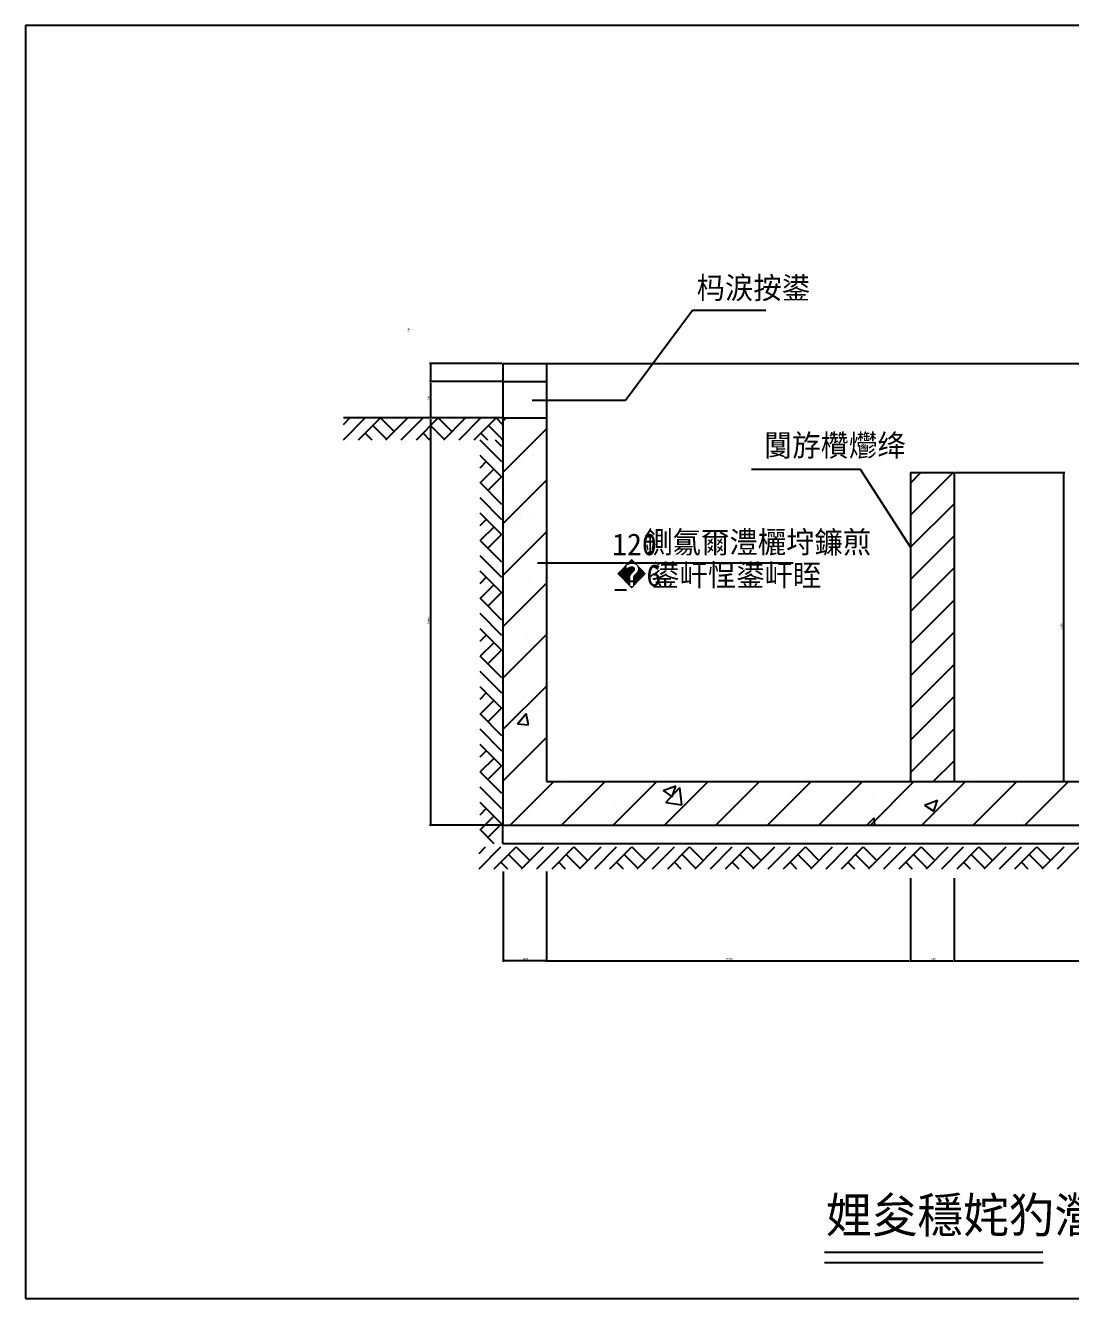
# Model space of a CAD drawing. Header units: metres. Extents: x 0 to 594, y 0 to 420.
# Drawn here: x 0 to 344.7, y 0 to 420 of the extents above; entities that cross this region are included whole.
import ezdxf

# ---------------------------------------------------------------- set-up
doc = ezdxf.new("R2010")
doc.units = ezdxf.units.M
doc.layers.add(' ', color=7, linetype='Continuous')

msp = doc.modelspace()

# ---------------------------------------------------------------- linework, layer by layer
at = {"layer": ' '}
for p, q in [((197.89, 296.4), (220.03, 326.12)), ((220.03, 326.12), (244.24, 326.12)), ((167.11, 296.4), (197.89, 296.4)), ((104.85, 283.33), (112.05, 290.53)), ((104.85, 288.37), (107.01, 290.53)), ((109.89, 283.33), (117.09, 290.53)), ((117.09, 290.53), (121.59, 286.03)), ((118.89, 283.33), (126.09, 290.53)), ((123.93, 283.33), (131.13, 290.53)), ((128.97, 283.33), (136.17, 290.53)), ((136.17, 290.53), (140.67, 286.03)), ((137.97, 283.33), (145.17, 290.53)), ((143.01, 283.33), (150.21, 290.53)), ((148.05, 283.33), (155.25, 290.53)), ((155.25, 290.53), (157.49, 288.28)), ((114.57, 288.01), (119.07, 283.51)), ((133.65, 288.01), (138.15, 283.51)), ((152.73, 288.01), (157.23, 283.51)), ((112.05, 285.49), (114.21, 283.33)), ((131.13, 285.49), (133.29, 283.33)), ((149.85, 283.33), (157.05, 276.13)), ((150.21, 285.49), (152.37, 283.33)), ((154.89, 283.33), (157.05, 281.17)), ((157.05, 283.33), (157.49, 283.78)), ((149.85, 278.29), (157.05, 271.09)), ((152.01, 276.13), (149.85, 273.97)), ((154.53, 273.61), (150.03, 269.11)), ((275.49, 273.47), (239.52, 273.47)), ((291.89, 247.83), (275.49, 273.47)), ((149.85, 269.29), (157.05, 262.09)), ((157.05, 271.09), (152.55, 266.59)), ((149.85, 264.25), (157.05, 257.05)), ((149.85, 259.21), (157.05, 252.01)), ((152.01, 257.05), (149.85, 254.89)), ((154.53, 254.53), (150.03, 250.03)), ((157.05, 252.01), (152.55, 247.51)), ((149.85, 250.21), (157.05, 243.01)), ((149.85, 245.17), (157.05, 237.97)), ((149.85, 240.13), (157.05, 232.93)), ((168.84, 242.72), (253.23, 242.72)), ((152.01, 237.97), (149.85, 235.81)), ((154.53, 235.45), (150.03, 230.95)), ((149.85, 231.13), (157.05, 223.93)), ((157.05, 232.93), (152.55, 228.43)), ((194.42, 233.84), (198.27, 233.84)), ((149.85, 226.09), (157.05, 218.89)), ((149.85, 221.05), (157.05, 213.85)), ((152.01, 218.89), (149.85, 216.73)), ((154.53, 216.37), (150.03, 211.87)), ((149.85, 212.05), (157.05, 204.85)), ((157.05, 213.85), (152.55, 209.35)), ((149.85, 207.01), (157.05, 199.81)), ((149.85, 201.97), (157.05, 194.77)), ((152.01, 199.81), (149.85, 197.65)), ((154.53, 197.29), (150.03, 192.79)), ((157.05, 194.77), (152.55, 190.27)), ((149.85, 192.97), (157.05, 185.77)), ((149.85, 187.93), (157.05, 180.73)), ((149.85, 182.89), (157.05, 175.69)), ((152.01, 180.73), (149.85, 178.57)), ((154.53, 178.21), (150.03, 173.71)), ((149.85, 173.89), (157.05, 166.69)), ((157.05, 175.69), (152.55, 171.19)), ((149.85, 168.85), (157.05, 161.65)), ((149.85, 163.81), (157.05, 156.61)), ((152.01, 161.65), (149.85, 159.49)), ((154.53, 159.13), (150.03, 154.63)), ((157.05, 156.61), (152.55, 152.11)), ((149.85, 154.81), (154.53, 150.13)), ((149.6, 141.77), (156.8, 148.97)), ((149.6, 146.81), (151.76, 148.97)), ((154.64, 141.77), (161.84, 148.97)), ((161.84, 148.97), (166.34, 144.47)), ((163.64, 141.77), (170.84, 148.97)), ((168.68, 141.77), (175.88, 148.97)), ((173.72, 141.77), (180.92, 148.97)), ((180.92, 148.97), (185.42, 144.47)), ((182.72, 141.77), (189.92, 148.97)), ((187.76, 141.77), (194.96, 148.97)), ((192.8, 141.77), (200, 148.97)), ((200, 148.97), (204.5, 144.47)), ((201.8, 141.77), (209, 148.97)), ((206.84, 141.77), (214.04, 148.97)), ((211.88, 141.77), (219.08, 148.97)), ((219.08, 148.97), (223.58, 144.47)), ((220.88, 141.77), (228.08, 148.97)), ((225.92, 141.77), (233.12, 148.97)), ((230.96, 141.77), (238.16, 148.97)), ((238.16, 148.97), (242.66, 144.47)), ((239.96, 141.77), (247.16, 148.97)), ((245, 141.77), (252.2, 148.97)), ((250.04, 141.77), (257.24, 148.97)), ((257.24, 148.97), (261.74, 144.47)), ((259.04, 141.77), (266.24, 148.97)), ((264.08, 141.77), (271.28, 148.97)), ((269.12, 141.77), (276.32, 148.97)), ((276.32, 148.97), (280.82, 144.47)), ((278.12, 141.77), (285.32, 148.97)), ((283.16, 141.77), (290.36, 148.97)), ((288.2, 141.77), (295.4, 148.97)), ((295.4, 148.97), (299.9, 144.47)), ((297.2, 141.77), (304.4, 148.97)), ((302.24, 141.77), (309.44, 148.97)), ((307.28, 141.77), (314.48, 148.97)), ((314.48, 148.97), (318.98, 144.47)), ((316.28, 141.77), (323.48, 148.97)), ((321.32, 141.77), (328.52, 148.97)), ((326.36, 141.77), (333.56, 148.97)), ((333.56, 148.97), (338.06, 144.47)), ((335.36, 141.77), (342.56, 148.97)), ((340.4, 141.77), (347.6, 148.97)), ((156.8, 143.93), (158.96, 141.77)), ((159.32, 146.45), (163.82, 141.95)), ((175.88, 143.93), (178.04, 141.77)), ((178.4, 146.45), (182.9, 141.95)), ((194.96, 143.93), (197.12, 141.77)), ((197.48, 146.45), (201.98, 141.95)), ((214.04, 143.93), (216.2, 141.77)), ((216.56, 146.45), (221.06, 141.95)), ((233.12, 143.93), (235.28, 141.77)), ((235.64, 146.45), (240.14, 141.95)), ((252.2, 143.93), (254.36, 141.77)), ((254.72, 146.45), (259.22, 141.95)), ((271.28, 143.93), (273.44, 141.77)), ((273.8, 146.45), (278.3, 141.95)), ((290.36, 143.93), (292.52, 141.77)), ((292.88, 146.45), (297.38, 141.95)), ((309.44, 143.93), (311.6, 141.77)), ((311.96, 146.45), (316.46, 141.95)), ((328.52, 143.93), (330.68, 141.77)), ((331.04, 146.45), (335.54, 141.95))]:
    msp.add_line(p, q, dxfattribs=at)
for p, q in [((594, 420), (0, 420)), ((0, 420), (0, 0)), ((157.09, 308.53), (133.27, 308.53)), ((133.67, 302.93), (133.67, 308.13)), ((157.49, 308.53), (157.49, 156.13)), ((157.49, 308.53), (171.89, 308.53)), ((171.89, 308.53), (426.29, 308.53)), ((171.89, 308.53), (171.89, 170.53)), ((157.09, 302.53), (133.27, 302.53)), ((157.09, 302.53), (133.27, 302.53)), ((157.49, 302.53), (171.89, 302.53)), ((133.67, 290.93), (133.67, 302.13)), ((157.49, 290.53), (104.85, 290.53)), ((157.09, 290.53), (133.27, 290.53)), ((157.09, 290.53), (133.27, 290.53)), ((133.67, 156.53), (133.67, 290.13)), ((157.49, 290.53), (171.89, 290.53)), ((157.49, 289.5), (158.52, 290.53)), ((157.49, 272.53), (171.89, 286.93)), ((167.51, 278.26), (167.51, 278.26)), ((157.49, 255.56), (171.89, 269.96)), ((291.89, 272.53), (291.89, 170.53)), ((291.89, 272.53), (306.29, 272.53)), ((291.89, 269.05), (295.38, 272.53)), ((291.89, 258.44), (305.99, 272.53)), ((306.29, 272.53), (306.29, 170.53)), ((306.69, 272.53), (342.78, 272.53)), ((342.38, 272.13), (342.38, 170.93)), ((157.49, 261), (157.53, 261.01)), ((157.49, 260.91), (157.53, 261.01)), ((291.89, 247.83), (306.29, 262.23)), ((161.51, 256.32), (161.51, 256.32)), ((163.25, 258.51), (163.25, 258.51)), ((166.78, 258.29), (166.78, 258.29)), ((157.49, 238.59), (171.89, 252.99)), ((291.89, 237.23), (306.29, 251.63)), ((291.89, 226.62), (306.29, 241.02)), ((157.49, 221.62), (171.89, 236.02)), ((166.05, 238.31), (166.05, 238.31)), ((157.58, 234.38), (157.49, 234.82)), ((157.49, 234.39), (157.57, 234.38)), ((168.96, 232.52), (168.96, 232.52)), ((291.89, 216.01), (306.29, 230.41)), ((157.49, 204.65), (171.89, 219.05)), ((291.89, 205.41), (306.29, 219.81)), ((165.32, 218.34), (165.32, 218.34)), ((169.58, 216.17), (169.58, 216.17)), ((291.89, 194.8), (306.29, 209.2)), ((157.49, 187.68), (171.89, 202.08)), ((164.6, 198.36), (164.6, 198.36)), ((291.89, 184.19), (306.29, 198.59)), ((168.81, 194.48), (168.81, 194.48)), ((169.92, 193.81), (169.92, 193.81)), ((162.31, 189.57), (165.21, 193.01)), ((162.31, 189.57), (165.9, 189.25)), ((165.9, 189.25), (165.21, 193.01)), ((157.49, 170.71), (171.89, 185.11)), ((291.89, 173.59), (306.29, 187.99)), ((163.87, 178.39), (163.87, 178.39)), ((299.45, 170.53), (306.29, 177.38)), ((159.89, 156.13), (174.29, 170.53)), ((171.89, 170.53), (426.29, 170.53)), ((176.86, 156.13), (191.26, 170.53)), ((177.36, 170.01), (177.36, 170.01)), ((193.83, 156.13), (208.23, 170.53)), ((209.39, 168.66), (209.39, 168.66)), ((210.36, 167.57), (214.56, 169.19)), ((210.8, 156.13), (225.2, 170.53)), ((211.19, 163.68), (215.87, 168.55)), ((213.34, 165.56), (214.56, 169.19)), ((216.53, 162.85), (215.87, 168.55)), ((227.77, 156.13), (242.17, 170.53)), ((244.74, 156.13), (259.14, 170.53)), ((261.71, 156.13), (276.11, 170.53)), ((278.68, 156.13), (293.08, 170.53)), ((295.65, 156.13), (310.05, 170.53)), ((306.69, 170.53), (342.78, 170.53)), ((311.24, 170.06), (311.24, 170.06)), ((312.62, 156.13), (327.02, 170.53)), ((314.88, 170.52), (314.88, 170.52)), ((329.59, 156.13), (343.99, 170.53)), ((210.36, 167.57), (213.34, 165.56)), ((225.11, 167.14), (225.11, 167.14)), ((241.42, 167.31), (241.42, 167.31)), ((273.45, 165.95), (273.45, 165.95)), ((273.5, 165.09), (273.5, 165.09)), ((279.88, 164.51), (279.88, 164.51)), ((288.52, 167.06), (288.52, 167.06)), ((296.58, 162.77), (300.78, 164.38)), ((299.57, 160.76), (300.79, 164.38)), ((305.48, 164.6), (305.48, 164.6)), ((194.3, 162.92), (194.3, 162.92)), ((211.19, 163.68), (216.53, 162.85)), ((235.6, 160.1), (235.6, 160.1)), ((296.58, 162.77), (299.57, 160.76)), ((316.65, 159.73), (316.65, 159.73)), ((337.51, 163.25), (337.51, 163.25)), ((157.09, 156.13), (133.27, 156.13)), ((157.49, 156.13), (440.69, 156.13)), ((157.49, 150.13), (157.49, 156.13)), ((163.14, 158.42), (163.14, 158.42)), ((212.88, 157.11), (212.88, 157.11)), ((244.89, 158.51), (244.89, 158.51)), ((277.51, 156.13), (279.9, 158.62)), ((280.19, 156.13), (279.9, 158.62)), ((329.25, 157.35), (329.25, 157.35)), ((157.49, 150.13), (440.69, 150.13)), ((157.53, 140.93), (157.53, 111.04)), ((171.89, 140.93), (171.89, 111.04)), ((171.89, 138.65), (171.89, 111.04)), ((291.89, 138.65), (291.89, 111.04)), ((291.89, 138.65), (291.89, 111.04)), ((306.29, 138.65), (306.29, 111.04)), ((306.29, 138.65), (306.29, 111.04)), ((171.49, 111.44), (157.93, 111.44)), ((172.29, 111.44), (291.49, 111.44)), ((292.29, 111.44), (305.89, 111.44)), ((306.69, 111.44), (425.89, 111.44)), ((263.59, 15.29), (335.54, 15.29)), ((263.59, 11.94), (335.69, 11.94)), ((0, 0), (594, 0))]:
    msp.add_line(p, q)

# ---------------------------------------------------------------- texts
for s, height, p in [('杩涙按鍙', 7.2, (221.37, 329.82)), ('闅斿欑爩绛', 7.2, (243.56, 277.86)), ('120', 7.2, (193.54, 245.22)), ('鍘氱爾澧欐垨鐮煎', 7.2, (204.11, 245.94)), ('\\M+582316', 7.2, (195.07, 235.05)), ('鍙屽悜鍙屽眰', 7.2, (206.34, 235.05)), ('1437', 0.6, (163.95, 111.75)), ('12000', 0.6, (230.9, 111.75)), ('1440', 0.6, (298.33, 111.75)), ('娌夋穩姹犳瀯閫犲浘', 11.6, (264.06, 21.74))]:
    msp.add_text(s, height=height, dxfattribs=at).set_placement(p)
for s, p in [('600', (126.67, 318.75)), ('1200', (133.27, 295.85)), ('13440', (133.27, 222.43)), ('10200', (341.97, 220.63))]:
    msp.add_text(s, height=0.6, rotation=90, dxfattribs=at).set_placement(p)

doc.saveas('drawing.dxf')
